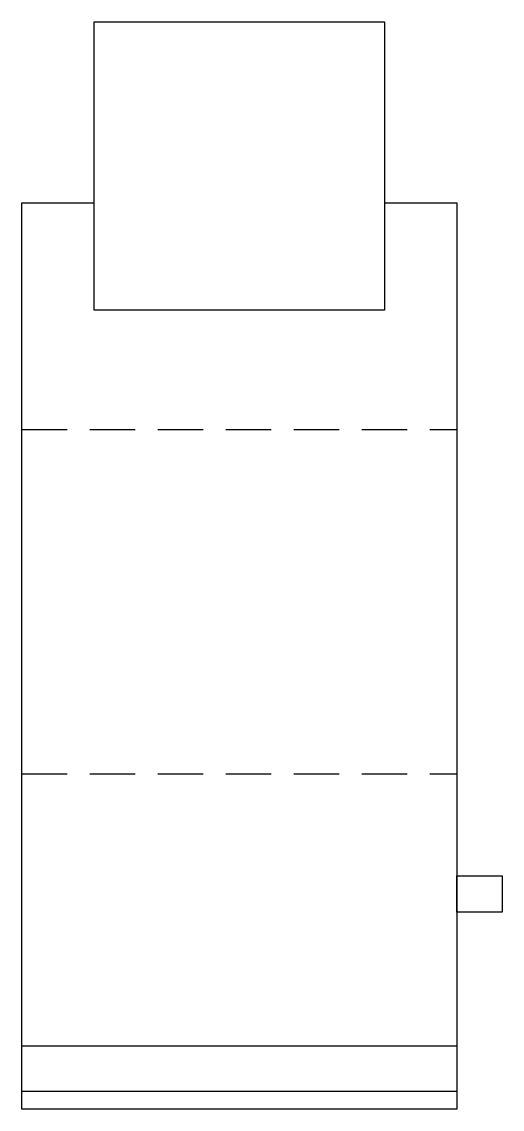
# Model space of a CAD drawing. Header units: inches. Extents: x 0 to 53, y 0 to 120.
import ezdxf

# ---------------------------------------------------------------- set-up
doc = ezdxf.new("R2010")
doc.units = ezdxf.units.IN
doc.linetypes.add('ASVLTYPE', pattern=[0.75, 0.5, -0.25])

# ---------------------------------------------------------------- blocks, each defined once
blk = doc.blocks.new('EM4H03-2')
at = {"color": 85, "linetype": 'ASVLTYPE', "ltscale": 10}
for p, q in [((0, 75), (48, 75)), ((0, 37), (48, 37))]:
    blk.add_line(p, q, dxfattribs=at)
at = {"color": 85}
for p, q in [((0, 7), (48, 7)), ((0, 2), (48, 2))]:
    blk.add_line(p, q, dxfattribs=at)
for points in [[(8, 120), (40, 120), (40, 88.19), (8, 88.19)], [(48, 25.75), (53, 25.75), (53, 21.75), (48, 21.75)]]:
    blk.add_lwpolyline(points, close=True, dxfattribs=at)
blk.add_lwpolyline([(40, 100), (48, 100), (48, 0), (0, 0), (0, 100), (8, 100)], dxfattribs=at)

msp = doc.modelspace()

# ---------------------------------------------------------------- block references
msp.add_blockref('EM4H03-2', (0, 0))

doc.saveas('drawing.dxf')
